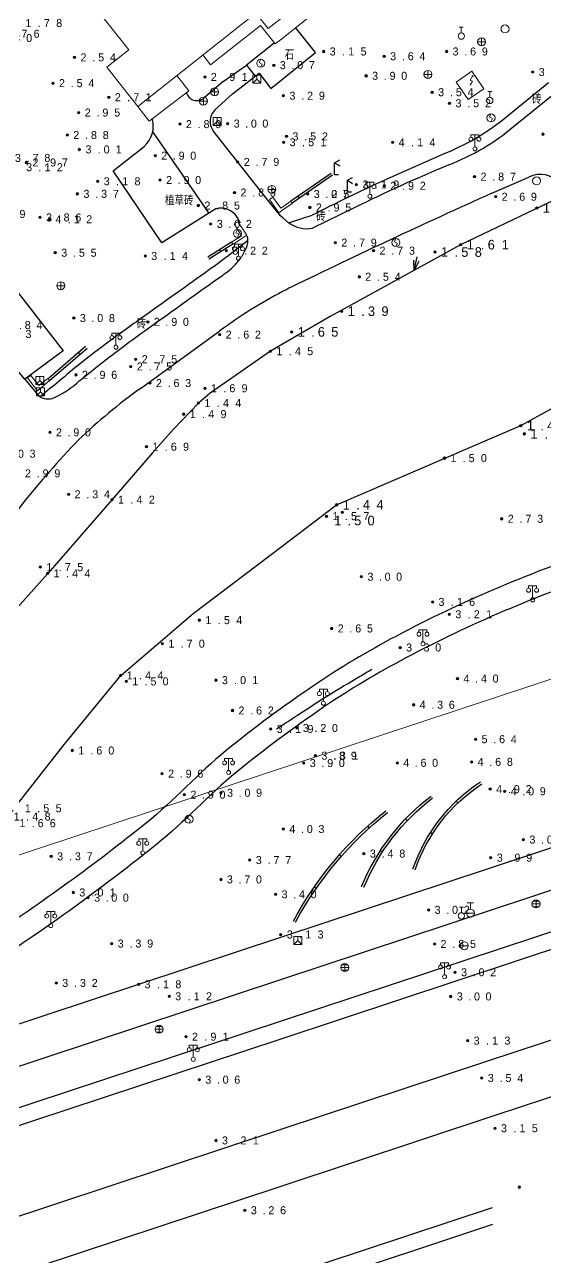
# Model space of a CAD drawing. Header units: metres. Extents: x 342272 to 345188, y 671156 to 672490.
# Drawn here: x 344211.7 to 344276.7, y 671389.2 to 671543.2 of the extents above; entities that cross this region are included whole.
import ezdxf
from ezdxf.enums import TextEntityAlignment as Align

# ---------------------------------------------------------------- set-up
doc = ezdxf.new("R2010")
doc.units = ezdxf.units.M
doc.header["$LTSCALE"] = 0.5
doc.header["$MEASUREMENT"] = 0
doc.layers.add('00-地形', color=251, linetype='Continuous')
doc.layers.add('00-现状标高', color=2, linetype='Continuous', lineweight=0, plot=False)
doc.layers.add('地块线', color=7, linetype='Continuous', lineweight=0, plot=False)
for name, color, linetype, lineweight in [('公共设施纪念物', 8, 'Continuous', 0), ('普通房屋', 8, 'Continuous', 0), ('通讯及其他管线设施', 252, 'Continuous', 0)]:
    doc.layers.add(name, color=color, linetype=linetype, lineweight=lineweight)
doc.styles.add('正等线体2.0', font='MCS_Chinese1.shx', dxfattribs={"height": 2, "bigfont": 'MCS_Chinese1big.shx'})
doc.styles.add('正等线体2.4', font='MCS_Chinese1.shx', dxfattribs={"height": 2.4, "bigfont": 'MCS_Chinese1big.shx'})
doc.styles.add('细等线体2.5', font='MCS_Chinese1.shx', dxfattribs={"height": 2.5, "bigfont": 'MCS_Chinese1big.shx'})
doc.styles.add('细等线体3.0', font='MCS_Chinese1.shx', dxfattribs={"height": 3, "bigfont": 'MCS_Chinese1big.shx'})

# ---------------------------------------------------------------- blocks, each defined once
blk = doc.blocks.new('155210_1')
at = {"layer": '公共设施纪念物', "lineweight": 0}
for p, q in [((-1, 2.9), (-1, 3.5)), ((-1, 3.5), (1, 3.5)), ((0, 0.5), (0, 3.5)), ((1, 3.5), (1, 2.9))]:
    blk.add_line(p, q, dxfattribs=at)
for centre in [(-1, 2.4), (0, 0), (1, 2.4)]:
    blk.add_circle(centre, 0.5, dxfattribs=at)
blk = doc.blocks.new('174201')
at = {"layer": '通讯及其他管线设施', "linetype": 'Continuous', "lineweight": 0}
for p, q in [((-1, 0), (1, 0)), ((-0.7, 0.7), (0.7, 0.7)), ((0, -1), (0, 1)), ((-0.7, -0.7), (0.7, -0.7))]:
    blk.add_line(p, q, dxfattribs=at)
blk.add_circle((0, 0), 1, dxfattribs=at)
blk = doc.blocks.new('174700')
at = {"layer": '通讯及其他管线设施', "linetype": 'Continuous', "lineweight": 0}
for p, q in [((0, 1), (-0.38, 0.18)), ((-0.38, 0.18), (0.38, -0.18)), ((0, -1), (0.38, -0.18))]:
    blk.add_line(p, q, dxfattribs=at)
blk.add_circle((0, 0), 1, dxfattribs=at)
blk = doc.blocks.new('175200')
at = {"layer": '通讯及其他管线设施', "lineweight": 0}
for p, q in [((-1, 0), (1, 0)), ((-0.8, 2.6), (0.8, 2.6)), ((0, 1), (0, 2.6))]:
    blk.add_line(p, q, dxfattribs=at)
blk.add_circle((0, 0), 1, dxfattribs=at)
blk = doc.blocks.new('174100')
at = {"layer": '通讯及其他管线设施', "lineweight": 0}
blk.add_line((-1, 0), (1, 0), dxfattribs=at)
blk.add_circle((0, 0), 1, dxfattribs=at)
blk = doc.blocks.new('175300')
at = {"layer": '通讯及其他管线设施', "lineweight": 0}
for p, q in [((-0.5, 2.2), (0.5, 2.2)), ((0, 0.8), (0, 2.2))]:
    blk.add_line(p, q, dxfattribs=at)
blk.add_circle((0, 0), 0.8, dxfattribs=at)
blk = doc.blocks.new('174200')
at = {"layer": '通讯及其他管线设施', "lineweight": 0}
for p, q in [((-1, 0), (1, 0)), ((0, 1), (0, -1))]:
    blk.add_line(p, q, dxfattribs=at)
blk.add_circle((0, 0), 1, dxfattribs=at)
blk = doc.blocks.new('174900')
at = {"layer": '通讯及其他管线设施', "lineweight": 0}
blk.add_circle((0, 0), 1, dxfattribs=at)
blk = doc.blocks.new('174602')
at = {"layer": '通讯及其他管线设施', "lineweight": 0}
for p, q in [((-1, 1), (-1, -1)), ((1, 1), (-1, 1)), ((-1, -1), (0, 0)), ((0, 0), (0, 1)), ((0, 0), (1, -1)), ((1, -1), (1, 1)), ((-1, -1), (1, -1))]:
    blk.add_line(p, q, dxfattribs=at)
blk = doc.blocks.new('213400_1')
at = {"layer": '00-现状标高', "linetype": 'Continuous', "lineweight": 0}
h = blk.add_hatch(color=256, dxfattribs=at)
edge = h.paths.add_edge_path()
edge.add_arc((0, 0), 0.3, 0, 360)
blk.add_circle((0, 0), 0.3, dxfattribs=at)

msp = doc.modelspace()

# ---------------------------------------------------------------- linework, layer by layer
at = {"layer": '00-地形', "lineweight": -3}
for p, q in [((344248.01, 671539.71), (344245.52, 671542.84)), ((344242.86, 671540.89), (344239.37, 671538.14)), ((344243.94, 671536.45), (344248.01, 671539.71)), ((344236.48, 671536.12), (344239.37, 671538.14)), ((344239.37, 671538.14), (344240.49, 671536.76)), ((344236.48, 671536.12), (344234.11, 671534.06)), ((344237.65, 671534.56), (344240.95, 671537.13)), ((344240.95, 671537.13), (344242.44, 671535.25)), ((344242.44, 671535.25), (344243.94, 671536.45)), ((344271.68, 671531.56), (344277.12, 671535.99)), ((344235.41, 671532.52), (344237.65, 671534.56)), ((344277.9, 671534.59), (344272.72, 671530.46)), ((344227.7, 671529.77), (344234.64, 671519.68)), ((344242.21, 671521.09), (344235.24, 671529.95)), ((344222.72, 671524.94), (344226.62, 671528)), ((344256.58, 671523.76), (344263.89, 671527.02)), ((344250.38, 671525.94), (344251.03, 671526.32)), ((344250.38, 671525.94), (344251.03, 671525.57)), ((344250.38, 671524.44), (344250.38, 671525.94)), ((344228.81, 671515.93), (344222.72, 671524.94)), ((344249.97, 671524.63), (344244.92, 671521.15)), ((344250.14, 671524.39), (344245.09, 671520.9)), ((344250.88, 671524.44), (344250.38, 671524.44)), ((344251.99, 671523.76), (344252.64, 671524.13)), ((344251.99, 671523.76), (344252.64, 671523.38)), ((344251.99, 671522.26), (344251.99, 671523.76)), ((344270.02, 671522.14), (344274.65, 671524.16)), ((344252.49, 671522.26), (344251.99, 671522.26)), ((344279.1, 671521.92), (344266.13, 671515.71)), ((344243.64, 671519.32), (344242.21, 671521.09)), ((344246.02, 671521.54), (344245.85, 671521.79)), ((344235.55, 671520.19), (344228.81, 671515.93)), ((344238.63, 671518.39), (344238.21, 671519.16)), ((344243.91, 671519.08), (344243.64, 671519.32)), ((344244.65, 671518.44), (344243.91, 671519.08)), ((344244.65, 671518.44), (344247.57, 671519.39)), ((344252.77, 671520.28), (344247.65, 671517.77)), ((344237.53, 671516.03), (344234.55, 671514.16)), ((344237.69, 671515.78), (344234.7, 671513.91)), ((344236.2, 671514.84), (344236.04, 671515.1)), ((344266.13, 671515.71), (344254.52, 671509.31)), ((344260.33, 671512.51), (344260.7, 671514.21)), ((344235.29, 671513.04), (344235.31, 671512.98)), ((344260.33, 671512.51), (344260.29, 671513.8)), ((344260.9, 671513.66), (344260.33, 671512.51)), ((344209.59, 671511.37), (344216.5, 671502.47)), ((344254.52, 671509.31), (344249.85, 671506.76)), ((344249.85, 671506.76), (344243.88, 671503.27)), ((344226.14, 671497.75), (344236.06, 671504.96)), ((344216.5, 671502.47), (344211.69, 671498.92)), ((344214.59, 671498.96), (344219.3, 671503.03)), ((344214.78, 671498.74), (344219.49, 671502.8)), ((344218.37, 671502.23), (344218.57, 671502)), ((344242.38, 671502.4), (344234.85, 671497.17)), ((344243.88, 671503.27), (344242.38, 671502.4)), ((344211.69, 671498.92), (344213.35, 671496.96)), ((344213.35, 671496.96), (344213.63, 671496.7)), ((344233.39, 671495.93), (344230.26, 671492.66)), ((344234.85, 671497.17), (344233.39, 671495.93)), ((344269.4, 671413.71), (344519.34, 671496.45)), ((344273.65, 671493.11), (344277.45, 671495.21)), ((344230.26, 671492.66), (344227.65, 671489.72)), ((344250.64, 671483.21), (344273.65, 671493.11)), ((344227.65, 671489.72), (344222.6, 671483.86)), ((344222.6, 671483.86), (344214.56, 671474.65)), ((344243.84, 671478.06), (344250.64, 671483.21)), ((344499.12, 671482.52), (344270.29, 671406.85)), ((344232.73, 671469.65), (344243.84, 671478.06)), ((344214.56, 671474.65), (344205.63, 671464.61)), ((344377.16, 671473.37), (344243.75, 671429.2)), ((344223.68, 671461.9), (344232.73, 671469.65)), ((344379.47, 671468.82), (344243.74, 671423.89)), ((344379.24, 671463.53), (344243.73, 671418.71)), ((344216.67, 671453.29), (344223.68, 671461.9)), ((344243.73, 671416.51), (344379.97, 671461.59)), ((344209.58, 671444.26), (344216.67, 671453.29)), ((344265.58, 671446.19), (344265.79, 671445.97)), ((344259.25, 671443.96), (344259.46, 671443.76)), ((344254.51, 671443.05), (344254.71, 671442.83)), ((344262.37, 671442.28), (344262.62, 671442.12)), ((344250.99, 671439.47), (344251.21, 671439.27)), ((344256.11, 671440), (344256.37, 671439.84)), ((344247.89, 671435.5), (344248.13, 671435.33)), ((344243.75, 671429.2), (343942.43, 671329.45)), ((344243.74, 671423.89), (344198.07, 671408.78)), ((344243.73, 671418.71), (344199.63, 671404.12)), ((344200.51, 671402.2), (344243.73, 671416.51)), ((344243.71, 671405.19), (344269.4, 671413.71)), ((344270.29, 671406.85), (344243.69, 671398.04)), ((344094.9, 671355.85), (344243.71, 671405.19)), ((344243.69, 671398.04), (344010.33, 671320.79)), ((344243.67, 671386.65), (344270.12, 671395.4)), ((344270.12, 671393.28), (344243.67, 671384.52))]:
    msp.add_line(p, q, dxfattribs=at)
for centre, radius, start, end in [((344233.2, 671535.07), 1.36, 194.9236, 312.2419), ((344224.4, 671530.5), 3.35, 311.5383, 16.7042), ((344236.74, 671531.14), 1.91, 133.907, 218.5416), ((344253.43, 671553.89), 28.83, 291.2623, 309.2456), ((344254.4, 671552.31), 28.52, 291.0587, 309.9977), ((344340.74, 671342.89), 198.01, 112.6013, 116.378), ((344353.82, 671311.53), 233.44, 114.6157, 117.0739), ((344276.09, 671521.2), 3.29, 41.4284, 115.8744), ((344644.39, 670689.64), 912.8, 114.21315, 115.95035), ((344236.17, 671517.86), 2.42, 32.5083, 104.9559), ((344246.98, 671521.8), 4.09, 235.3269, 279.4366), ((344271.86, 671456.55), 60.2, 117.6778, 126.4835), ((344271.86, 671456.55), 60.2, 116.5445, 117.6778), ((344211.08, 671506.39), 10.68, 294.886, 314.1776), ((344267.81, 671439.88), 71.31, 125.7612, 133.8398), ((344214.61, 671498.46), 2.01, 240.8517, 298.7647), ((344293.66, 671418.27), 104.87, 135.8486, 147.5083)]:
    msp.add_arc(centre, radius, start, end, dxfattribs=at)
at = {"layer": '00-地形', "lineweight": -3, "extrusion": (0, 0, -1)}
for centre, radius, start, end in [((-344280.21, 671430.88), 21.17, 18.8498, 56.7459), ((-344280.21, 671430.88), 20.87, 18.8498, 56.7459), ((-344279.14, 671425.02), 27.47, 22.5148, 52.5317), ((-344279.14, 671425.02), 27.17, 22.5148, 52.5317), ((-344284.25, 671410.29), 44.25, 28.2097, 51.6419), ((-344284.25, 671410.29), 43.95, 28.2097, 51.6419)]:
    msp.add_arc(centre, radius, start, end, dxfattribs=at)
at = {"layer": '00-地形', "lineweight": -3}
for points in [[(344235.31, 671512.98), (344239.57, 671516.28)], [(344238.46, 671513.77), (344239.24, 671515.01), (344239.57, 671516.28), (344239.51, 671516.79)], [(344235.31, 671512.98), (344226.72, 671506.85), (344222.26, 671503.64), (344218.64, 671500.86), (344215.98, 671498.67), (344213.63, 671496.7)], [(344218.53, 671498.72), (344223.23, 671502.42), (344227.21, 671505.33), (344236.25, 671511.79), (344237.51, 671512.76), (344238.46, 671513.77)], [(344211.69, 671498.92), (344204.57, 671507.52)], [(344243.8, 671455.65), (344245.99, 671457.08), (344249.7, 671459.48), (344253.49, 671461.75), (344255.04, 671462.68)], [(344243.15, 671455.23), (344243.37, 671455.37), (344243.58, 671455.51), (344243.8, 671455.65)], [(344243.15, 671455.23), (344243.37, 671455.37), (344243.58, 671455.51), (344243.8, 671455.65)]]:
    msp.add_spline(points, degree=3, dxfattribs=at)
for points in [[(344373.35, 671487.17), (344369.05, 671486), (344364.75, 671484.83), (344360.45, 671483.67), (344355.21, 671482.24), (344349.62, 671482.48), (344344.21, 671482.54), (344339.26, 671482.6), (344334.31, 671483.49), (344329.37, 671483.53), (344319.59, 671483.6), (344309.81, 671483), (344300.03, 671481.6), (344294.2, 671480.77), (344288.57, 671479.4), (344282.98, 671477.48), (344274.35, 671474.52), (344266.12, 671471.08), (344258.1, 671466.81), (344254.52, 671464.9), (344251.08, 671462.87), (344247.74, 671460.59), (344243.99, 671458.04), (344240.36, 671455.37), (344236.86, 671452.51), (344233.38, 671449.66), (344230.36, 671446.28), (344226.86, 671443.45), (344220.49, 671438.32), (344213.88, 671433.54), (344207.04, 671429.02), (344204.37, 671427.25), (344201.67, 671425.56), (344198.85, 671424.05), (344192.69, 671420.73), (344186.5, 671417.52), (344180.08, 671414.81), (344178.33, 671414.08), (344176.59, 671413.34), (344174.84, 671412.61)], [(344374.62, 671484.49), (344370.32, 671483.32), (344366.02, 671482.15), (344361.72, 671480.98), (344356.48, 671479.55), (344350.89, 671479.79), (344345.48, 671479.86), (344340.53, 671479.91), (344335.58, 671480.8), (344330.64, 671480.84), (344320.86, 671480.92), (344311.08, 671480.31), (344301.3, 671478.92), (344295.47, 671478.09), (344289.84, 671476.71), (344284.25, 671474.79), (344275.62, 671471.83), (344267.39, 671468.4), (344259.37, 671464.12), (344255.79, 671462.22), (344252.35, 671460.18), (344249.01, 671457.91), (344245.26, 671455.35), (344241.64, 671452.68), (344238.13, 671449.82), (344234.65, 671446.97), (344231.64, 671443.59), (344228.13, 671440.77), (344221.76, 671435.63), (344215.15, 671430.85), (344208.31, 671426.33), (344205.64, 671424.57), (344202.94, 671422.88), (344200.12, 671421.36), (344193.96, 671418.05), (344187.77, 671414.84), (344181.35, 671412.13), (344179.6, 671411.39), (344177.86, 671410.65), (344176.12, 671409.92)]]:
    msp.add_open_spline(points, degree=3, knots=[0, 0, 0, 0, 0.061215, 0.061215, 0.061215, 0.135774, 0.135774, 0.135774, 0.203894, 0.203894, 0.203894, 0.338512, 0.338512, 0.338512, 0.418861, 0.418861, 0.418861, 0.542839, 0.542839, 0.542839, 0.598164, 0.598164, 0.598164, 0.660228, 0.660228, 0.660228, 0.722024, 0.722024, 0.722024, 0.8343, 0.8343, 0.8343, 0.87819, 0.87819, 0.87819, 0.973999, 0.973999, 0.973999, 1, 1, 1, 1], dxfattribs=at)
at = {"layer": '地块线', "lineweight": 0}
msp.add_line((343966.51, 671358.56), (344608.88, 671571.12), dxfattribs=at)
at = {"layer": '普通房屋', "lineweight": 0, "flags": 128}
for points in [[(344243.97, 671553.03), (344240.43, 671557.51), (344233.89, 671552.34), (344236.33, 671549.24), (344230.49, 671544.63), (344226.8, 671549.31), (344221.01, 671544.74), (344224.7, 671540.06), (344221.94, 671537.88)], [(344243.95, 671541.58), (344250.87, 671547.13), (344245.68, 671554.24), (344244.04, 671552.94)], [(344221.94, 671537.88), (344225.81, 671532.99), (344240.56, 671544.64), (344242.08, 671542.72), (344243.96, 671544.2)], [(344233.95, 671539.42), (344234.91, 671538.2), (344241.13, 671543.11), (344242.96, 671540.79), (344243.95, 671541.58)], [(344225.81, 671532.99), (344227.24, 671531.15), (344232.19, 671534.95), (344230.7, 671536.85)], [(344243.91, 671520.06), (344243.42, 671519.71), (344242.26, 671521.37), (344242.67, 671521.66)], [(344242.67, 671521.66), (344243.67, 671520.28), (344243.91, 671520.45)], [(344243.91, 671520.45), (344244.92, 671521.15), (344245.09, 671520.88), (344243.91, 671520.06)], [(344237.72, 671515.78), (344239.41, 671516.89), (344238.29, 671518.59), (344237.84, 671518.3), (344238.78, 671516.84), (344237.53, 671516.03), (344237.72, 671515.78)], [(344212.45, 671499.39), (344212.03, 671499.06), (344213.29, 671497.46), (344214.78, 671498.74), (344214.59, 671499.01), (344213.46, 671498.11), (344212.45, 671499.39)]]:
    msp.add_lwpolyline(points, dxfattribs=at)
at = {"layer": '通讯及其他管线设施', "lineweight": 0}
for p, q in [((344267.3, 671535.63), (344267.62, 671536.15)), ((344267.33, 671536.27), (344267.67, 671536.86)), ((344267.33, 671536.27), (344267.62, 671536.15))]:
    msp.add_line(p, q, dxfattribs=at)
at = {"layer": '通讯及其他管线设施', "lineweight": 0, "flags": 128}
msp.add_lwpolyline([(344267.07, 671533.87), (344269.04, 671535.19), (344267.51, 671537.38), (344265.57, 671536.03), (344267.07, 671533.87)], dxfattribs=at)
at = {"layer": '通讯及其他管线设施', "lineweight": 0}
msp.add_solid([(344267.7, 671536.93), (344267.7, 671536.66), (344267.48, 671536.78)], dxfattribs=at)

# ---------------------------------------------------------------- block references
at = {"layer": '00-现状标高', "lineweight": 0, "xscale": 0.5, "yscale": 0.5, "zscale": 0.5}
for p in [(344217.91, 671539.12), (344249.03, 671539.85), (344256.58, 671539.25), (344264.37, 671539.85), (344242.8, 671538.14), (344275.13, 671537.28), (344215.22, 671535.89), (344234.19, 671536.67), (344254.33, 671536.81), (344222.2, 671534.14), (344244, 671534.33), (344262.57, 671534.76), (344264.74, 671533.38), (344218.44, 671532.22), (344231.07, 671530.78), (344237.04, 671530.84), (344276.4, 671529.52), (344217.01, 671529.41), (344244.03, 671528.52), (344244.38, 671529.24), (344257.64, 671528.5), (344218.53, 671527.61), (344227.99, 671526.83), (344211.91, 671525.98), (344238.3, 671526.05), (344220.81, 671523.63), (344228.6, 671523.79), (344267.86, 671524.2), (344218.28, 671522.07), (344237.89, 671522.23), (344247.03, 671522.04), (344253.12, 671523.23), (344256.6, 671523.07), (344233.39, 671520.61), (344247.3, 671520.36), (344270.5, 671521.7), (344275.64, 671520.29), (344213.61, 671519.12), (344214.78, 671518.89), (344234.93, 671518.31), (344250.48, 671515.97), (344266.13, 671515.71), (344215.5, 671514.71), (344226.74, 671514.3), (344236.88, 671514.96), (344255.25, 671514.97), (344262.92, 671514.79), (344253.47, 671511.7), (344217.83, 671506.54), (344251.27, 671507.4), (344227.07, 671506.07), (344245.03, 671504.81), (344236.04, 671504.48), (344242.38, 671502.4), (344224.94, 671500.49), (344225.55, 671501.4), (344218.09, 671499.45), (344227.33, 671498.42), (344234.21, 671497.77), (344233.39, 671495.93), (344231.55, 671494.54), (344273.65, 671493.11), (344214.84, 671492.26), (344274.08, 671492.08), (344226.9, 671490.47), (344264.11, 671489.04), (344217.17, 671484.52), (344222.6, 671483.86), (344249.38, 671481.79), (344250.64, 671483.21), (344251.35, 671482.28), (344271.26, 671481.46), (344213.65, 671475.43), (344214.56, 671474.65), (344253.74, 671474.22), (344262.62, 671471.08), (344264.72, 671469.53), (344233.51, 671468.8), (344250.03, 671467.76), (344228.89, 671465.87), (344258.58, 671465.38), (344223.68, 671461.9), (344224.38, 671461.15), (344235.57, 671461.3), (344265.74, 671461.5), (344237.64, 671457.51), (344260.25, 671458.22), (344242.41, 671455.2), (344245.68, 671455.32), (344217.63, 671452.52), (344267.99, 671453.92), (344246.54, 671450.94), (344247.99, 671451.87), (344258.21, 671450.97), (344267.5, 671451.09), (344228.85, 671449.61), (344231.64, 671446.99), (344236.21, 671447.23), (344269.82, 671447.69), (344271.63, 671447.41), (344243.99, 671442.7), (344273.97, 671441.38), (344215, 671439.29), (344239.8, 671438.83), (344254.04, 671439.63), (344269.89, 671439.12), (344236.19, 671436.4), (344217.76, 671434.77), (344219.61, 671434.12), (344243.02, 671434.54), (344262.13, 671432.6), (344243.67, 671429.52), (344222.56, 671428.39), (344262.87, 671428.35), (344265.44, 671424.81), (344215.63, 671423.47), (344225.91, 671423.3), (344229.74, 671421.8), (344264.9, 671421.78), (344231.83, 671416.75), (344267, 671416.26), (344233.5, 671411.38), (344268.77, 671411.59), (344270.42, 671405.32), (344235.58, 671403.79), (344273.47, 671397.96), (344239.18, 671395.07)]:
    msp.add_blockref('213400_1', p, dxfattribs=at)
at = {"layer": '公共设施纪念物', "lineweight": 0, "xscale": 0.5, "yscale": 0.5, "zscale": 0.5}
for p in [(344267.91, 671527.69), (344254.8, 671521.76), (344238.38, 671514.01), (344223.08, 671502.91), (344275.12, 671471.34), (344261.42, 671465.85), (344248.99, 671458.42), (344237.15, 671449.77), (344226.44, 671439.72), (344214.95, 671430.63), (344264.12, 671424.25), (344232.74, 671413.93)]:
    msp.add_blockref('155210_1', p, dxfattribs=at)
at = {"layer": '通讯及其他管线设施', "lineweight": 0, "xscale": 0.5, "yscale": 0.5, "zscale": 0.5}
for name, p in [('175300', (344266.21, 671541.78)), ('174900', (344271.67, 671542.67)), ('174200', (344268.75, 671541.06)), ('174700', (344241.17, 671538.38)), ('174200', (344262.05, 671536.98)), ('174602', (344240.68, 671536.41)), ('174200', (344235.41, 671534.82)), ('175300', (344269.76, 671533.74)), ('174200', (344234, 671533.66)), ('174602', (344235.73, 671531.1)), ('174700', (344269.92, 671531.56)), ('174900', (344275.62, 671523.69)), ('174200', (344242.56, 671522.62)), ('174700', (344238.26, 671517.12)), ('174700', (344258.04, 671515.97)), ('174200', (344216.19, 671510.59)), ('174602', (344213.57, 671498.74)), ('174602', (344213.68, 671497.33)), ('174700', (344232.21, 671443.92)), ('175300', (344266.22, 671431.85)), ('175200', (344267.35, 671432.2)), ('174201', (344275.54, 671433.34)), ('174602', (344245.79, 671428.77)), ('174100', (344266.58, 671428.12)), ('174201', (344251.66, 671425.4)), ('174201', (344228.47, 671417.69))]:
    msp.add_blockref(name, p, dxfattribs=at)

# ---------------------------------------------------------------- texts
at = {"layer": '00-地形', "lineweight": -3}
for s, style, p in [('石', '细等线体3.0', (344244.17, 671538.84)), ('砖', '细等线体2.5', (344275.04, 671533.28)), ('砖', '细等线体2.5', (344248.09, 671518.62)), ('砖', '细等线体2.5', (344225.68, 671505.2))]:
    msp.add_text(s, height=1.25, dxfattribs=dict(at, style=style)).set_placement(p)
at = {"layer": '00-地形', "lineweight": -3, "style": '细等线体3.0'}
msp.add_text('植草砖', height=1.25, dxfattribs=at).set_placement((344229.21, 671521.25), align=Align.MIDDLE_LEFT)
at = {"layer": '00-现状标高', "lineweight": 0, "attachment_point": 4, "line_spacing_factor": 0.722892}
for s, insert, char_height, style in [('\\T2.069;1.78', (344211.78, 671543.4), 1, '正等线体2.0'), ('\\T2.037;1.80', (344208.09, 671541.53), 1, '正等线体2.0'), ('\\T2.053;1.76', (344208.99, 671542.06), 1, '正等线体2.0'), ('\\T1.979;2.54', (344218.66, 671539.11), 1, '正等线体2.0'), ('\\T2.069;3.15', (344249.78, 671539.85), 1, '正等线体2.0'), ('\\T1.966;3.64', (344257.33, 671539.25), 1, '正等线体2.0'), ('\\T1.966;3.69', (344265.12, 671539.85), 1, '正等线体2.0'), ('\\T1.952;3.07', (344243.55, 671538.14), 1, '正等线体2.0'), ('\\T1.952;3.90', (344255.08, 671536.81), 1, '正等线体2.0'), ('\\T2.069;3.19', (344275.88, 671537.28), 1, '正等线体2.0'), ('\\T1.979;2.54', (344215.97, 671535.89), 1, '正等线体2.0'), ('\\T2.069;2.91', (344234.94, 671536.67), 1, '正等线体2.0'), ('\\T2.069;2.71', (344222.95, 671534.14), 1, '正等线体2.0'), ('\\T1.979;3.29', (344244.75, 671534.32), 1, '正等线体2.0'), ('\\T1.979;3.54', (344263.32, 671534.76), 1, '正等线体2.0'), ('\\T1.979;2.95', (344219.19, 671532.22), 1, '正等线体2.0'), ('\\T1.979;3.52', (344265.49, 671533.38), 1, '正等线体2.0'), ('\\T1.979;2.89', (344231.82, 671530.77), 1, '正等线体2.0'), ('\\T1.927;3.00', (344237.79, 671530.84), 1, '正等线体2.0'), ('\\T1.979;2.88', (344217.76, 671529.41), 1, '正等线体2.0'), ('\\T1.979;3.52', (344245.13, 671529.24), 1, '正等线体2.0'), ('\\T2.037;3.01', (344219.28, 671527.61), 1, '正等线体2.0'), ('\\T2.069;3.51', (344244.78, 671528.51), 1, '正等线体2.0'), ('\\T2.069;4.14', (344258.39, 671528.5), 1, '正等线体2.0'), ('\\T1.979;3.78', (344210.47, 671526.55), 1, '正等线体2.0'), ('\\T1.952;2.90', (344228.74, 671526.83), 1, '正等线体2.0'), ('\\T1.979;2.79', (344239.05, 671526.05), 1, '正等线体2.0'), ('\\T2.069;3.12', (344211.87, 671525.39), 1, '正等线体2.0'), ('\\T1.979;2.97', (344212.66, 671525.98), 1, '正等线体2.0'), ('\\T2.069;3.18', (344221.56, 671523.63), 1, '正等线体2.0'), ('\\T1.952;2.90', (344229.35, 671523.79), 1, '正等线体2.0'), ('\\T2.069;3.19', (344253.87, 671523.23), 1, '正等线体2.0'), ('\\T1.979;2.92', (344257.35, 671523.07), 1, '正等线体2.0'), ('\\T1.979;2.87', (344268.61, 671524.2), 1, '正等线体2.0'), ('\\T1.979;3.37', (344219.03, 671522.06), 1, '正等线体2.0'), ('\\T1.979;2.83', (344238.64, 671522.23), 1, '正等线体2.0'), ('\\T1.952;3.07', (344247.78, 671522.04), 1, '正等线体2.0'), ('\\T1.979;3.25', (344247.78, 671522.04), 1, '正等线体2.0'), ('\\T1.966;2.69', (344271.25, 671521.7), 1, '正等线体2.0'), ('\\T1.979;2.85', (344234.14, 671520.6), 1, '正等线体2.0'), ('\\T1.979;2.95', (344248.05, 671520.36), 1, '正等线体2.0'), ('\\T1.864;1.40', (344276.39, 671520.29), 1.2, '正等线体2.4'), ('\\T1.979;2.89', (344207.36, 671519.54), 1, '正等线体2.0'), ('\\T1.966;3.86', (344214.36, 671519.11), 1, '正等线体2.0'), ('\\T2.069;4.12', (344215.53, 671518.89), 1, '正等线体2.0'), ('\\T1.952;3.02', (344235.68, 671518.31), 1, '正等线体2.0'), ('\\T1.979;2.79', (344251.23, 671515.97), 1, '正等线体2.0'), ('\\T1.964;1.61', (344266.88, 671515.71), 1.2, '正等线体2.4'), ('\\T1.979;3.55', (344216.25, 671514.7), 1, '正等线体2.0'), ('\\T2.069;3.14', (344227.49, 671514.3), 1, '正等线体2.0'), ('\\T1.979;3.22', (344237.63, 671514.96), 1, '正等线体2.0'), ('\\T1.979;2.73', (344256, 671514.96), 1, '正等线体2.0'), ('\\T1.891;1.58', (344263.67, 671514.79), 1.2, '正等线体2.4'), ('\\T1.979;2.54', (344254.22, 671511.7), 1, '正等线体2.0'), ('\\T1.952;3.08', (344218.58, 671506.54), 1, '正等线体2.0'), ('\\T1.952;2.90', (344227.82, 671506.07), 1, '正等线体2.0'), ('\\T1.891;1.39', (344252.02, 671507.4), 1.2, '正等线体2.4'), ('\\T1.979;2.83', (344208.11, 671504.55), 1, '正等线体2.0'), ('\\T1.979;2.84', (344209.49, 671505.66), 1, '正等线体2.0'), ('\\T1.966;2.62', (344236.79, 671504.47), 1, '正等线体2.0'), ('\\T1.877;1.65', (344245.78, 671504.81), 1.2, '正等线体2.4'), ('\\T1.979;2.75', (344226.3, 671501.4), 1, '正等线体2.0'), ('\\T2.069;1.45', (344243.13, 671502.4), 1, '正等线体2.0'), ('\\T1.979;2.75', (344225.69, 671500.49), 1, '正等线体2.0'), ('\\T1.966;2.96', (344218.84, 671499.45), 1, '正等线体2.0'), ('\\T1.966;2.63', (344228.08, 671498.42), 1, '正等线体2.0'), ('\\T2.053;1.69', (344234.96, 671497.77), 1, '正等线体2.0'), ('\\T2.069;1.44', (344234.14, 671495.93), 1, '正等线体2.0'), ('\\T2.069;1.49', (344232.3, 671494.54), 1, '正等线体2.0'), ('\\T1.952;2.90', (344215.59, 671492.26), 1, '正等线体2.0'), ('\\T1.891;1.45', (344274.4, 671493.11), 1.2, '正等线体2.4'), ('\\T1.980;1.51', (344274.83, 671492.07), 1.2, '正等线体2.4'), ('\\T1.952;3.03', (344208.67, 671489.59), 1, '正等线体2.0'), ('\\T2.053;1.69', (344227.65, 671490.46), 1, '正等线体2.0'), ('\\T2.037;1.50', (344264.86, 671489.04), 1, '正等线体2.0'), ('\\T1.979;2.99', (344211.72, 671487.14), 1, '正等线体2.0'), ('\\T1.979;2.34', (344217.92, 671484.52), 1, '正等线体2.0'), ('\\T2.069;1.42', (344223.35, 671483.86), 1, '正等线体2.0'), ('\\T1.891;1.44', (344251.39, 671483.21), 1.2, '正等线体2.4'), ('\\T2.069;1.57', (344250.13, 671481.79), 1, '正等线体2.0'), ('\\T1.864;1.50', (344250.34, 671481.24), 1.2, '正等线体2.4'), ('\\T1.979;2.73', (344272.01, 671481.46), 1, '正等线体2.0'), ('\\T2.069;1.75', (344214.4, 671475.42), 1, '正等线体2.0'), ('\\T2.069;1.44', (344215.31, 671474.65), 1, '正等线体2.0'), ('\\T1.927;3.00', (344254.49, 671474.22), 1, '正等线体2.0'), ('\\T2.053;3.16', (344263.37, 671471.08), 1, '正等线体2.0'), ('\\T2.069;3.21', (344265.47, 671469.53), 1, '正等线体2.0'), ('\\T2.069;1.54', (344234.26, 671468.8), 1, '正等线体2.0'), ('\\T1.966;2.65', (344250.78, 671467.76), 1, '正等线体2.0'), ('\\T2.037;1.70', (344229.64, 671465.86), 1, '正等线体2.0'), ('\\T1.952;3.30', (344259.33, 671465.38), 1, '正等线体2.0'), ('\\T2.069;1.44', (344224.43, 671461.9), 1, '正等线体2.0'), ('\\T1.952;4.40', (344266.49, 671461.5), 1, '正等线体2.0'), ('\\T2.037;1.50', (344225.13, 671461.15), 1, '正等线体2.0'), ('\\T2.037;3.01', (344236.32, 671461.3), 1, '正等线体2.0'), ('\\T1.966;2.62', (344238.39, 671457.51), 1, '正等线体2.0'), ('\\T1.966;4.36', (344261, 671458.22), 1, '正等线体2.0'), ('\\T2.069;3.19', (344243.16, 671455.2), 1, '正等线体2.0'), ('\\T1.952;3.20', (344246.43, 671455.32), 1, '正等线体2.0'), ('\\T1.966;5.64', (344268.74, 671453.92), 1, '正等线体2.0'), ('\\T2.022;1.60', (344218.38, 671452.51), 1, '正等线体2.0'), ('\\T1.952;3.90', (344247.29, 671450.94), 1, '正等线体2.0'), ('\\T2.069;3.31', (344248.74, 671451.86), 1, '正等线体2.0'), ('\\T1.979;3.89', (344248.74, 671451.86), 1, '正等线体2.0'), ('\\T1.940;4.60', (344258.96, 671450.97), 1, '正等线体2.0'), ('\\T1.966;4.68', (344268.25, 671451.09), 1, '正等线体2.0'), ('\\T1.966;2.96', (344229.6, 671449.61), 1, '正等线体2.0'), ('\\T1.979;4.92', (344270.57, 671447.68), 1, '正等线体2.0'), ('\\T1.952;2.90', (344232.39, 671446.99), 1, '正等线体2.0'), ('\\T1.952;3.09', (344236.96, 671447.23), 1, '正等线体2.0'), ('\\T1.952;4.09', (344272.38, 671447.41), 1, '正等线体2.0'), ('\\T2.069;1.55', (344211.71, 671445.29), 1, '正等线体2.0'), ('\\T2.069;1.48', (344210.33, 671444.26), 1, '正等线体2.0'), ('\\T2.037;1.66', (344211.04, 671443.43), 1, '正等线体2.0'), ('\\T1.952;4.03', (344244.74, 671442.7), 1, '正等线体2.0'), ('\\T1.952;3.09', (344274.72, 671441.38), 1, '正等线体2.0'), ('\\T1.979;3.37', (344215.75, 671439.29), 1, '正等线体2.0'), ('\\T1.979;3.77', (344240.55, 671438.82), 1, '正等线体2.0'), ('\\T1.979;3.48', (344254.79, 671439.63), 1, '正等线体2.0'), ('\\T1.979;3.99', (344270.64, 671439.12), 1, '正等线体2.0'), ('\\T1.952;3.70', (344236.94, 671436.4), 1, '正等线体2.0'), ('\\T2.037;3.01', (344218.51, 671434.77), 1, '正等线体2.0'), ('\\T1.927;3.00', (344220.36, 671434.12), 1, '正等线体2.0'), ('\\T1.952;3.40', (344243.77, 671434.54), 1, '正等线体2.0'), ('\\T1.952;3.02', (344262.88, 671432.6), 1, '正等线体2.0'), ('\\T2.069;3.13', (344244.42, 671429.52), 1, '正等线体2.0'), ('\\T1.979;3.39', (344223.31, 671428.39), 1, '正等线体2.0'), ('\\T1.979;2.85', (344263.62, 671428.34), 1, '正等线体2.0'), ('\\T1.952;3.02', (344266.19, 671424.8), 1, '正等线体2.0'), ('\\T1.979;3.32', (344216.38, 671423.47), 1, '正等线体2.0'), ('\\T2.069;3.18', (344226.66, 671423.3), 1, '正等线体2.0'), ('\\T2.069;3.12', (344230.49, 671421.8), 1, '正等线体2.0'), ('\\T1.927;3.00', (344265.65, 671421.78), 1, '正等线体2.0'), ('\\T2.069;2.91', (344232.58, 671416.75), 1, '正等线体2.0'), ('\\T2.069;3.13', (344267.75, 671416.26), 1, '正等线体2.0'), ('\\T1.940;3.06', (344234.25, 671411.38), 1, '正等线体2.0'), ('\\T1.979;3.54', (344269.52, 671411.59), 1, '正等线体2.0'), ('\\T2.069;3.15', (344271.17, 671405.32), 1, '正等线体2.0'), ('\\T2.069;3.21', (344236.33, 671403.79), 1, '正等线体2.0'), ('\\T1.966;3.26', (344239.93, 671395.07), 1, '正等线体2.0')]:
    msp.add_mtext(s, dxfattribs=dict(at, insert=insert, char_height=char_height, style=style))

doc.saveas('drawing.dxf')
